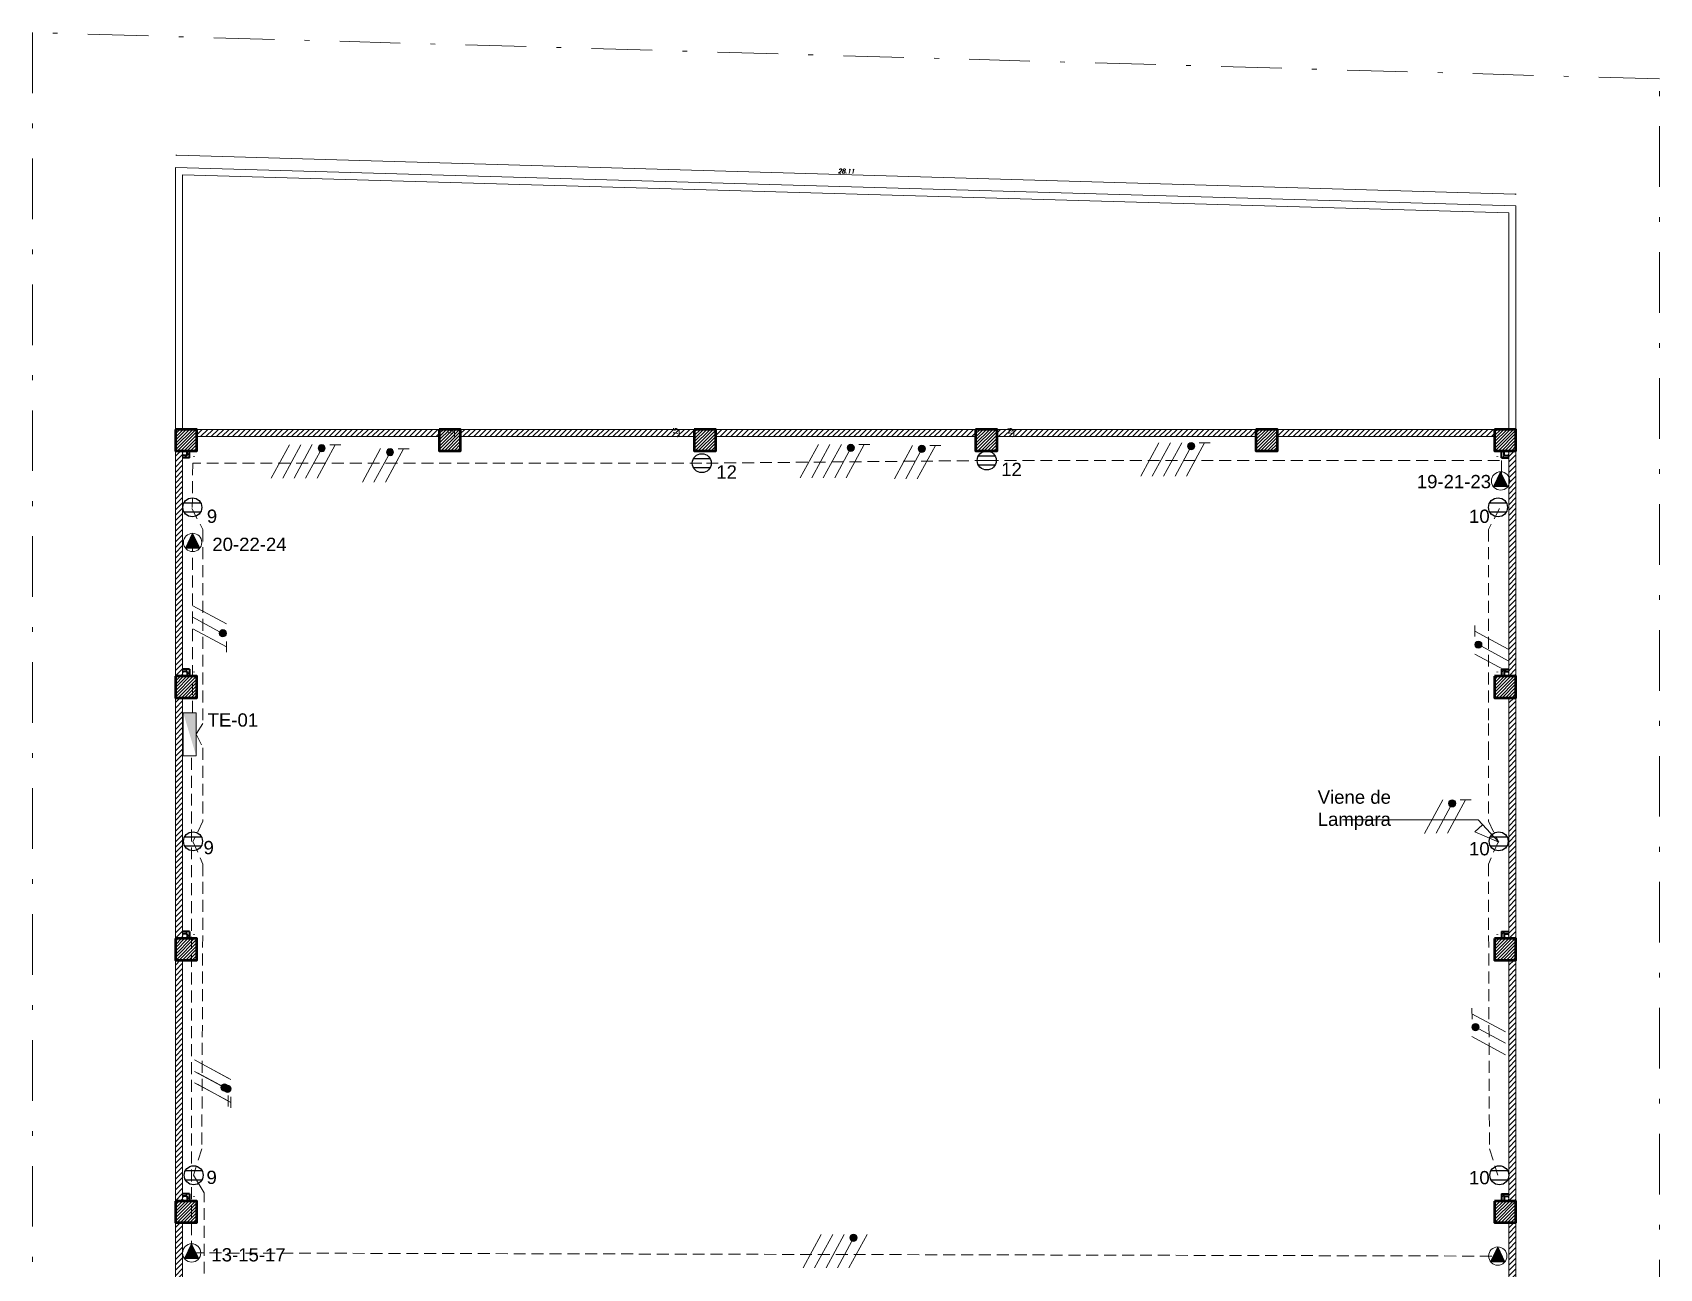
# Model space of a CAD drawing. Header units: millimetres. Extents: x 391 to 679, y 21 to 219.
# Drawn here: x 490.28 to 524.38, y 77.87 to 103.78 of the extents above; entities that cross this region are included whole.
import ezdxf

# ---------------------------------------------------------------- set-up
doc = ezdxf.new("R2010")
doc.units = ezdxf.units.MM
doc.linetypes.add('DASHDOT', pattern=[25.4, 12.7, -6.35, 0, -6.35])
doc.linetypes.add('HIDDEN', pattern=[0.375, 0.25, -0.125])
doc.layers.get('0').update_dxf_attribs({"lineweight": 13})
for name, color, linetype, lineweight in [('A-AREA-IDEN', 7, 'Continuous', 9), ('A-DETL', 7, 'Continuous', 9), ('Alambrado', 7, 'Continuous', 9), ('BLOQUES_TOMAS', 150, 'Continuous', 9), ('Electrico Convenciones y Notas', 7, 'Continuous', 25), ('Electricos Tomacorrientes', 160, 'Continuous', 25), ('EST', 7, 'Continuous', 50), ('linderos', 5, 'DASHDOT', 9), ('MUROS', 7, 'Continuous', 40), ('proyección 5', 7, 'Continuous', 9), ('TEXTO', 251, 'Continuous', 13), ('TUBERIA', 1, 'Continuous', 9), ('tuberia por Piso', 1, 'HIDDEN', 9), ('VARIOS', 253, 'Continuous', 9), ('VP', 7, 'Continuous', 25)]:
    doc.layers.add(name, color=color, linetype=linetype, lineweight=lineweight)
doc.layers.add('COTAS', color=254, linetype='Continuous', lineweight=9, true_color=0xbebebe)
doc.styles.add('100 Nota', font='arial.ttf', dxfattribs={"height": 0.15})
doc.styles.add('ARIAL', font='arial.ttf')
doc.styles.add('ITALICC', font='italicc')
doc.styles.get("Standard").update_dxf_attribs({"font": 'arial.ttf'})
doc.dimstyles.new('dim100', dxfattribs={"dimtxt": 10, "dimasz": 0.1, "dimexe": 0.1, "dimexo": 0, "dimgap": 0.1, "dimtad": 1, "dimzin": 4, "dimdsep": 46, "dimtxsty": '100 Nota', "dimblk": 'CLOSEDBLANK', "dimcen": 0.1, "dimclrd": 256, "dimclre": 256, "dimclrt": 256, "dimazin": 1, "dimtfac": 1, "dimtmove": 0, "dimatfit": 2, "dimldrblk": 'CLOSEDBLANK', "dimfxl": 1, "dimlwd": -1, "dimlwe": -1, "dimarcsym": 0})

# ---------------------------------------------------------------- blocks, each defined once
blk = doc.blocks.new('*D235')
at = {"transparency": 16777216}
blk.add_line((499.125, 95.308), (499.125, 95.458), dxfattribs=at)
at = {"transparency": 16777216, "insert": (499.05, 95.383), "char_height": 0.09, "attachment_point": 5, "rotation": 90, "style": 'ITALICC'}
blk.add_mtext('\\A1;.15', dxfattribs=at)
blk = doc.blocks.new('_ClosedBlank')
at = {"layer": 'COTAS', "color": 0, "lineweight": -2}
for p, q in [((-1, 0.2), (0, 0)), ((-1, 0.2), (-1, -0.2)), ((0, 0), (-1, -0.2))]:
    blk.add_line(p, q, dxfattribs=at)
blk = doc.blocks.new('*D237')
at = {"transparency": 16777216}
blk.add_line((503.835, 95.308), (503.835, 95.458), dxfattribs=at)
at = {"transparency": 16777216, "insert": (503.76, 95.383), "char_height": 0.09, "attachment_point": 5, "rotation": 90, "style": 'ITALICC'}
blk.add_mtext('\\A1;.15', dxfattribs=at)
blk = doc.blocks.new('*D240')
at = {"transparency": 16777216}
blk.add_line((510.85, 95.308), (510.85, 95.458), dxfattribs=at)
at = {"transparency": 16777216, "insert": (510.775, 95.383), "char_height": 0.09, "attachment_point": 5, "rotation": 90, "style": 'ITALICC'}
blk.add_mtext('\\A1;.15', dxfattribs=at)
blk = doc.blocks.new('*D211')
at = {"transparency": 16777216}
blk.add_line((493.309, 101.202), (521.355, 100.387), dxfattribs=at)
at = {"transparency": 16777216, "xscale": 0.025, "yscale": 0.025, "zscale": 0.025}
for p, rotation in [((493.284, 101.203), 178.3355266005009), ((521.38, 100.386), 358.3355266005008)]:
    blk.add_blockref('_ClosedBlank', p, dxfattribs=dict(at, rotation=rotation))
at = {"transparency": 16777216, "insert": (507.335, 100.87), "char_height": 0.09, "attachment_point": 5, "rotation": 358.3355, "style": 'ITALICC'}
blk.add_mtext('\\A1;28.11', dxfattribs=at)
blk = doc.blocks.new('TUG')
at = {"layer": 'Electricos Tomacorrientes'}
for p, q in [((44.135, 29.616), (44.319, 29.616)), ((44.318, 29.512), (44.135, 29.512))]:
    blk.add_line(p, q, dxfattribs=at)
blk.add_circle((44.227, 29.565), 0.105, dxfattribs=at)
blk = doc.blocks.new('tablero BT')
at = {"layer": 'BLOQUES_TOMAS'}
h = blk.add_hatch(color=5, dxfattribs=at)
h.dxf.hatch_style = 1
h.paths.add_polyline_path([(10.824, 74.198), (10.959, 74.198), (10.824, 74.648)])
blk.add_lwpolyline([(10.959, 74.648), (10.959, 74.198), (10.824, 74.198), (10.824, 74.648)], close=True, dxfattribs=at)

msp = doc.modelspace()

# ---------------------------------------------------------------- hatches: boundary and pattern name
h = msp.add_hatch()
h.set_pattern_fill('LINE', color=256, scale=0.025, angle=45)
h.set_pattern_definition([(45, (-1008566.23237, -1041562.61), (-0.0561266007567, 0.0561266007567), [])])
h.paths.add_polyline_path([(493.4273, 95.0078), (493.2773, 95.0078), (493.2773, 90.2828), (493.4273, 90.2828)])
h.paths.add_polyline_path([(493.4273, 89.8328), (493.2773, 89.8328), (493.2773, 84.7828), (493.4273, 84.7828)])
h.paths.add_polyline_path([(493.4273, 84.3328), (493.2773, 84.3328), (493.2773, 79.2828), (493.4273, 79.2828)])
h.paths.add_polyline_path([(493.4273, 78.8328), (493.2773, 78.8328), (493.2773, 73.7828), (493.4273, 73.7828)])
h.paths.add_polyline_path([(493.4273, 73.3328), (493.2773, 73.3328), (493.2773, 69.0812), (493.4273, 69.0812)])
h.paths.add_polyline_path([(493.4273, 69.0812), (493.2773, 69.0812), (493.2773, 68.5078), (493.4273, 68.5078)])
h.paths.add_polyline_path([(493.5023, 68.6578), (493.4273, 68.6578), (493.4273, 68.6078), (493.5023, 68.6078)])
h.paths.add_polyline_path([(493.5773, 68.6578), (493.5023, 68.6578), (493.5023, 68.6078), (493.5273, 68.6078), (493.5273, 68.5078), (493.5773, 68.5078)])
h.paths.add_polyline_path([(493.5023, 73.9328), (493.4273, 73.9328), (493.4273, 73.8828), (493.5023, 73.8828)])
h.paths.add_polyline_path([(493.5773, 73.9328), (493.5023, 73.9328), (493.5023, 73.8828), (493.5273, 73.8828), (493.5273, 73.7828), (493.5773, 73.7828)])
h.paths.add_polyline_path([(493.5023, 79.4328), (493.4273, 79.4328), (493.4273, 79.3828), (493.5023, 79.3828)])
h.paths.add_polyline_path([(493.5773, 79.4328), (493.5023, 79.4328), (493.5023, 79.3828), (493.5273, 79.3828), (493.5273, 79.2828), (493.5773, 79.2828)])
h.paths.add_polyline_path([(493.5023, 84.9328), (493.4273, 84.9328), (493.4273, 84.8828), (493.5023, 84.8828)])
h.paths.add_polyline_path([(493.5773, 84.9328), (493.5023, 84.9328), (493.5023, 84.8828), (493.5273, 84.8828), (493.5273, 84.7828), (493.5773, 84.7828)])
h.paths.add_polyline_path([(493.5023, 90.4328), (493.4273, 90.4328), (493.4273, 90.3828), (493.5023, 90.3828)])
h.paths.add_polyline_path([(493.5773, 90.4328), (493.5023, 90.4328), (493.5023, 90.3828), (493.5273, 90.3828), (493.5273, 90.2828), (493.5773, 90.2828)])
h.paths.add_polyline_path([(493.5773, 95.0078), (493.5273, 95.0078), (493.5273, 94.9078), (493.5023, 94.9078), (493.5023, 94.8578), (493.5773, 94.8578)])
h.paths.add_polyline_path([(493.5023, 94.9078), (493.4273, 94.9078), (493.4273, 94.8578), (493.5023, 94.8578)])
h.paths.add_polyline_path([(504.1523, 95.4578), (499.2553, 95.4578), (499.2553, 95.3078), (504.1523, 95.3078)])
h.paths.add_polyline_path([(510.0483, 95.4578), (504.6023, 95.4578), (504.6023, 95.3078), (510.0483, 95.3078)])
h.paths.add_polyline_path([(515.6203, 95.4578), (510.4983, 95.4578), (510.4983, 95.3078), (515.6203, 95.3078)])
h.paths.add_polyline_path([(520.9233, 95.4578), (516.3733, 95.4578), (516.3733, 95.3078), (520.9233, 95.3078)])
h.paths.add_polyline_path([(515.9233, 95.4578), (515.6203, 95.4578), (515.6203, 95.3078), (515.9233, 95.3078)])
h.paths.add_polyline_path([(493.7273, 95.3078), (498.8053, 95.3078), (498.8053, 95.4578), (493.7273, 95.4578)])
h = msp.add_hatch()
h.set_pattern_fill('LINE', color=256, scale=0.015, angle=45)
h.set_pattern_definition([(45, (-1008566.232372, -1041562.61), (-0.033675960454, 0.033675960454), [])])
h.paths.add_polyline_path([(493.2773, 95.4578), (493.2773, 95.0078), (493.7273, 95.0078), (493.7273, 95.4578)])
h.paths.add_polyline_path([(493.2773, 90.2828), (493.2773, 89.8328), (493.7273, 89.8328), (493.7273, 90.2828)])
h.paths.add_polyline_path([(498.8053, 95.4578), (498.8053, 95.0078), (499.2553, 95.0078), (499.2553, 95.4578)])
h.paths.add_polyline_path([(504.1523, 95.4578), (504.1523, 95.0078), (504.6023, 95.0078), (504.6023, 95.4578)])
h.paths.add_polyline_path([(510.0483, 95.4578), (510.0483, 95.0078), (510.4983, 95.0078), (510.4983, 95.4578)])
h.paths.add_polyline_path([(515.9233, 95.4578), (515.9233, 95.0078), (516.3733, 95.0078), (516.3733, 95.4578)])
h.paths.add_polyline_path([(520.9233, 95.4578), (520.9233, 95.0078), (521.3733, 95.0078), (521.3733, 95.4578)])
h.paths.add_polyline_path([(520.9233, 90.2828), (520.9233, 89.8328), (521.3733, 89.8328), (521.3733, 90.2828)])
h.paths.add_polyline_path([(520.9233, 84.7828), (520.9233, 84.3328), (521.3733, 84.3328), (521.3733, 84.7828)])
h.paths.add_polyline_path([(520.9233, 79.2828), (520.9233, 78.8328), (521.3733, 78.8328), (521.3733, 79.2828)])
h.paths.add_polyline_path([(520.9233, 73.7828), (520.9233, 73.3328), (521.3733, 73.3328), (521.3733, 73.7828)])
h.paths.add_polyline_path([(520.9233, 68.5078), (520.9233, 68.0578), (521.3733, 68.0578), (521.3733, 68.5078)])
h.paths.add_polyline_path([(515.3953, 68.5078), (515.3953, 68.0578), (515.8453, 68.0578), (515.8453, 68.5078)])
h.paths.add_polyline_path([(510.0483, 68.5078), (510.0483, 68.0578), (510.4983, 68.0578), (510.4983, 68.5078)])
h.paths.add_polyline_path([(515.3953, 73.7828), (515.3953, 73.3328), (515.8453, 73.3328), (515.8453, 73.7828)])
h.paths.add_polyline_path([(510.0483, 73.7828), (510.0483, 73.3328), (510.4983, 73.3328), (510.4983, 73.7828)])
h.paths.add_polyline_path([(504.1523, 73.7828), (504.1523, 73.3328), (504.6023, 73.3328), (504.6023, 73.7828)])
h.paths.add_polyline_path([(504.6023, 68.5078), (504.1523, 68.5078), (504.1523, 68.0578), (504.6023, 68.0578)])
h.paths.add_polyline_path([(498.8053, 68.5078), (498.8053, 68.0578), (499.2553, 68.0578), (499.2553, 68.5078)])
h.paths.add_polyline_path([(498.8053, 73.7828), (498.8053, 73.3328), (499.2553, 73.3328), (499.2553, 73.7828)])
h.paths.add_polyline_path([(493.2773, 73.7828), (493.2773, 73.3328), (493.7273, 73.3328), (493.7273, 73.7828)])
h.paths.add_polyline_path([(493.2773, 68.5078), (493.2773, 68.0578), (493.7273, 68.0578), (493.7273, 68.5078)])
h.paths.add_polyline_path([(493.2773, 79.2828), (493.2773, 78.8328), (493.7273, 78.8328), (493.7273, 79.2828)])
h.paths.add_polyline_path([(493.2773, 84.7828), (493.2773, 84.3328), (493.7273, 84.3328), (493.7273, 84.7828)])
h = msp.add_hatch()
h.set_pattern_fill('LINE', color=256, scale=0.025, angle=45)
h.set_pattern_definition([(45, (-1008566.23237, -1041562.61), (-0.0561266007567, 0.0561266007567), [])])
h.paths.add_polyline_path([(521.1233, 95.0078), (521.0733, 95.0078), (521.0733, 94.8578), (521.1483, 94.8578), (521.1483, 94.9078), (521.1233, 94.9078)])
h.paths.add_polyline_path([(521.2233, 94.9078), (521.1483, 94.9078), (521.1483, 94.8578), (521.2233, 94.8578)])
h.paths.add_polyline_path([(521.3733, 95.0078), (521.2233, 95.0078), (521.2233, 90.2828), (521.3733, 90.2828)])
h.paths.add_polyline_path([(521.1233, 90.3828), (521.1483, 90.3828), (521.1483, 90.4328), (521.0733, 90.4328), (521.0733, 90.2828), (521.1233, 90.2828)])
h.paths.add_polyline_path([(521.2233, 90.4328), (521.1483, 90.4328), (521.1483, 90.3828), (521.2233, 90.3828)])
h.paths.add_polyline_path([(521.3733, 89.8328), (521.2233, 89.8328), (521.2233, 84.7828), (521.3733, 84.7828)])
h.paths.add_polyline_path([(521.1233, 84.8828), (521.1483, 84.8828), (521.1483, 84.9328), (521.0733, 84.9328), (521.0733, 84.7828), (521.1233, 84.7828)])
h.paths.add_polyline_path([(521.2233, 84.9328), (521.1483, 84.9328), (521.1483, 84.8828), (521.2233, 84.8828)])
h.paths.add_polyline_path([(521.3733, 84.3328), (521.2233, 84.3328), (521.2233, 79.2828), (521.3733, 79.2828)])
h.paths.add_polyline_path([(521.1483, 79.4328), (521.0733, 79.4328), (521.0733, 79.2828), (521.1233, 79.2828), (521.1233, 79.3828), (521.1483, 79.3828)])
h.paths.add_polyline_path([(521.2233, 79.4328), (521.1483, 79.4328), (521.1483, 79.3828), (521.2233, 79.3828)])
h.paths.add_polyline_path([(521.3733, 78.8328), (521.2233, 78.8328), (521.2233, 73.7828), (521.3733, 73.7828)])
h.paths.add_polyline_path([(521.1483, 73.9328), (521.0733, 73.9328), (521.0733, 73.7828), (521.1233, 73.7828), (521.1233, 73.8828), (521.1483, 73.8828)])
h.paths.add_polyline_path([(521.2233, 73.9328), (521.1483, 73.9328), (521.1483, 73.8828), (521.2233, 73.8828)])
h.paths.add_polyline_path([(521.3733, 73.3328), (521.2233, 73.3328), (521.2233, 69.0812), (521.3733, 69.0812)])
h.paths.add_polyline_path([(521.3733, 69.0812), (521.2233, 69.0812), (521.2233, 68.5078), (521.3733, 68.5078)])
h.paths.add_polyline_path([(521.2233, 68.6578), (521.1483, 68.6578), (521.1483, 68.6078), (521.2233, 68.6078)])
h.paths.add_polyline_path([(521.1483, 68.6578), (521.0733, 68.6578), (521.0733, 68.5078), (521.1233, 68.5078), (521.1233, 68.6078), (521.1483, 68.6078)])
at = {"layer": 'A-DETL'}
h = msp.add_hatch(color=1, dxfattribs=at)
h.dxf.hatch_style = 1
h.paths.add_polyline_path([(520.9, 94.2573), (521.0503, 94.568), (521.2005, 94.2573)])
h = msp.add_hatch(color=1, dxfattribs=at)
h.dxf.hatch_style = 1
h.paths.add_polyline_path([(493.4885, 92.968), (493.6388, 93.2787), (493.789, 92.968)])
h = msp.add_hatch(color=1, dxfattribs=at)
h.dxf.hatch_style = 1
h.paths.add_polyline_path([(493.4687, 78.0758), (493.619, 78.3864), (493.7692, 78.0758)])
h = msp.add_hatch(color=1, dxfattribs=at)
h.dxf.hatch_style = 1
h.paths.add_polyline_path([(520.8418, 78.0091), (520.9921, 78.3197), (521.1424, 78.0091)])
at = {"layer": 'Alambrado', "linetype": 'ByBlock'}
h = msp.add_hatch(color=256, dxfattribs=at)
h.dxf.hatch_style = 1
edge = h.paths.add_edge_path()
edge.add_arc((496.344, 95.0626), 0.0755, 0, 360)
h = msp.add_hatch(color=256, dxfattribs=at)
h.dxf.hatch_style = 1
edge = h.paths.add_edge_path()
edge.add_arc((507.4319, 95.0684), 0.0755, 0, 360)
h = msp.add_hatch(color=256, dxfattribs=at)
h.dxf.hatch_style = 1
edge = h.paths.add_edge_path()
edge.add_arc((514.5658, 95.1036), 0.0755, 0, 360)
h = msp.add_hatch(color=256, dxfattribs=at)
h.dxf.hatch_style = 1
edge = h.paths.add_edge_path()
edge.add_arc((497.7759, 94.9789), 0.0755, 0, 360)
h = msp.add_hatch(color=256, dxfattribs=at)
h.dxf.hatch_style = 1
edge = h.paths.add_edge_path()
edge.add_arc((508.9221, 95.0474), 0.0755, 0, 360)
h = msp.add_hatch(color=256, dxfattribs=at)
h.dxf.hatch_style = 1
edge = h.paths.add_edge_path()
edge.add_arc((494.2736, 91.1833), 0.0755, 0, 360)
h = msp.add_hatch(color=256, dxfattribs=at)
h.dxf.hatch_style = 1
edge = h.paths.add_edge_path()
edge.add_arc((520.5855, 90.9445), 0.0755, 0, 360)
h = msp.add_hatch(color=256, dxfattribs=at)
h.dxf.hatch_style = 1
edge = h.paths.add_edge_path()
edge.add_arc((520.0351, 87.6178), 0.0755, 0, 360)
h = msp.add_hatch(color=256, dxfattribs=at)
h.dxf.hatch_style = 1
edge = h.paths.add_edge_path()
edge.add_arc((520.5245, 82.9255), 0.0755, 0, 360)
h = msp.add_hatch(color=256, dxfattribs=at)
h.dxf.hatch_style = 1
edge = h.paths.add_edge_path()
edge.add_arc((494.3082, 81.6633), 0.0755, 0, 360)
h = msp.add_hatch(color=256, dxfattribs=at)
h.dxf.hatch_style = 1
edge = h.paths.add_edge_path()
edge.add_arc((494.3683, 81.6333), 0.0755, 0, 360)
h = msp.add_hatch(color=256, dxfattribs=at)
h.dxf.hatch_style = 1
edge = h.paths.add_edge_path()
edge.add_arc((507.4902, 78.5091), 0.0755, 0, 360)

# ---------------------------------------------------------------- linework, layer by layer
for p, q in [((493.2773, 95.4578), (493.2773, 68.5078)), ((493.2773, 95.4578), (521.3733, 95.4578)), ((493.7273, 95.3078), (498.8053, 95.3078)), ((499.2553, 95.3078), (504.1523, 95.3078)), ((504.6023, 95.3078), (510.0483, 95.3078)), ((510.4983, 95.3078), (515.9233, 95.3078)), ((516.3733, 95.3078), (520.9233, 95.3078)), ((521.3733, 68.5078), (521.3733, 95.4578)), ((493.4273, 95.0078), (493.4273, 90.2828)), ((521.0733, 94.8038), (521.0733, 94.3556)), ((521.2233, 90.2828), (521.2233, 95.0078)), ((493.4273, 89.8328), (493.4273, 84.7828)), ((521.2233, 84.7828), (521.2233, 89.8328)), ((493.4273, 84.3328), (493.4273, 79.2828)), ((521.2233, 79.2828), (521.2233, 84.3328)), ((493.884, 79.4525), (493.6602, 79.822)), ((493.4273, 78.8328), (493.4273, 73.7828)), ((521.2233, 73.7828), (521.2233, 78.8328))]:
    msp.add_line(p, q)
at = {"layer": 'A-AREA-IDEN'}
for centre in [(493.4773, 94.9578), (521.1733, 94.9578), (493.4773, 90.3328), (521.1733, 90.3328), (493.4773, 84.8328), (521.1733, 84.8328), (493.4773, 79.3328), (521.1733, 79.3328)]:
    msp.add_circle(centre, 0.05, dxfattribs=at)
at = {"layer": 'A-DETL', "color": 1}
for points in [[(520.9, 94.2573), (521.0503, 94.568), (521.2005, 94.2573)], [(493.4885, 92.968), (493.6388, 93.2787), (493.789, 92.968)], [(493.4687, 78.0758), (493.619, 78.3864), (493.7692, 78.0758)], [(520.8418, 78.0091), (520.9921, 78.3197), (521.1424, 78.0091)]]:
    msp.add_lwpolyline(points, dxfattribs=at)
at = {"layer": 'A-DETL'}
for points in [[(521.2005, 94.2573), (520.9, 94.2573)], [(493.789, 92.968), (493.4885, 92.968)], [(493.7692, 78.0758), (493.4687, 78.0758)], [(521.1424, 78.0091), (520.8418, 78.0091)]]:
    msp.add_lwpolyline(points, dxfattribs=at)
at = {"layer": 'A-DETL', "color": 1}
for centre in [(521.0503, 94.3763), (493.6388, 93.087), (493.619, 78.1948), (520.9921, 78.1281)]:
    msp.add_circle(centre, 0.1917, dxfattribs=at)
at = {"layer": 'Alambrado', "linetype": 'ByBlock'}
for points in [[(495.6679, 95.1346), (495.2875, 94.4324)], [(495.908, 95.1355), (495.5276, 94.4333)], [(496.1481, 95.1365), (495.7677, 94.4342)], [(496.6269, 95.1356), (496.2479, 94.4361)], [(496.5139, 95.1352), (496.7427, 95.1361)], [(506.7558, 95.1404), (506.3753, 94.4382)], [(506.9959, 95.1413), (506.6154, 94.4391)], [(507.236, 95.1423), (506.8555, 94.4401)], [(507.7147, 95.1414), (507.3357, 94.4419)], [(507.6018, 95.141), (507.8305, 95.1419)], [(513.8897, 95.1756), (513.5093, 94.4734)], [(514.1298, 95.1765), (513.7494, 94.4743)], [(514.3699, 95.1774), (513.9895, 94.4752)], [(514.8487, 95.1766), (514.4697, 94.4771)], [(514.7357, 95.1762), (514.9645, 95.1771)], [(496.3109, 94.9947), (496.0078, 94.4352)], [(497.58, 95.0528), (497.1996, 94.3506)], [(497.7428, 94.9111), (497.4397, 94.3515)], [(498.0588, 95.052), (497.6798, 94.3525)], [(497.9458, 95.0516), (498.1746, 95.0525)], [(507.3988, 95.0005), (507.0956, 94.441)], [(508.7262, 95.1213), (508.3458, 94.4191)], [(508.889, 94.9796), (508.5859, 94.42)], [(509.205, 95.1205), (508.826, 94.421)], [(509.092, 95.1201), (509.3208, 95.1209)], [(514.5327, 95.0357), (514.2296, 94.4761)], [(494.3475, 91.3792), (493.6452, 91.7596)], [(494.2057, 91.2164), (493.6462, 91.5195)], [(494.3466, 90.9004), (493.6471, 91.2794)], [(520.5128, 91.1144), (520.5119, 91.3431)], [(520.5124, 91.2273), (521.2119, 90.8483)], [(494.3462, 91.0134), (494.3471, 90.7846)], [(520.5116, 90.7486), (521.2138, 90.3681)], [(520.6533, 90.9114), (521.2129, 90.6082)], [(519.8392, 87.6917), (519.4588, 86.9895)], [(520.318, 87.6909), (519.939, 86.9913)], [(520.2051, 87.6904), (520.4338, 87.6913)], [(520.002, 87.55), (519.6989, 86.9904)], [(520.4519, 83.0954), (520.451, 83.3241)], [(520.4515, 83.2083), (521.151, 82.8293)], [(520.5924, 82.8924), (521.152, 82.5892)], [(520.4507, 82.7296), (521.1529, 82.3491)], [(494.382, 81.8592), (493.6798, 82.2397)], [(494.4421, 81.8292), (493.7399, 82.2096)], [(494.2403, 81.6964), (493.6807, 81.9996)], [(494.3004, 81.6664), (493.7408, 81.9695)], [(494.3812, 81.3805), (493.6817, 81.7595)], [(494.4413, 81.3504), (493.7418, 81.7294)], [(494.3808, 81.4934), (494.3817, 81.2646)], [(494.4409, 81.4634), (494.4418, 81.2346)], [(506.8141, 78.5811), (506.4337, 77.8789)], [(507.0542, 78.582), (506.6738, 77.8798)], [(507.2943, 78.583), (506.9139, 77.8807)], [(507.4571, 78.4412), (507.1539, 77.8817)], [(507.773, 78.5821), (507.394, 77.8826)]]:
    msp.add_lwpolyline(points, dxfattribs=at)
for centre in [(496.344, 95.0626), (507.4319, 95.0684), (514.5658, 95.1036), (497.7759, 94.9789), (508.9221, 95.0474), (494.2736, 91.1833), (520.5855, 90.9445), (520.0351, 87.6178), (520.5245, 82.9255), (494.3082, 81.6633), (494.3683, 81.6333), (507.4902, 78.5091)]:
    msp.add_circle(centre, 0.0755, dxfattribs=at)
at = {"layer": 'EST'}
for points in [[(493.2773, 95.4578), (493.2773, 95.0078), (493.7273, 95.0078), (493.7273, 95.4578), (493.2773, 95.4578)], [(498.8053, 95.4578), (498.8053, 95.0078), (499.2553, 95.0078), (499.2553, 95.4578), (498.8053, 95.4578)], [(504.1523, 95.4578), (504.1523, 95.0078), (504.6023, 95.0078), (504.6023, 95.4578), (504.1523, 95.4578)], [(510.0483, 95.4578), (510.0483, 95.0078), (510.4983, 95.0078), (510.4983, 95.4578), (510.0483, 95.4578)], [(515.9233, 95.4578), (515.9233, 95.0078), (516.3733, 95.0078), (516.3733, 95.4578), (515.9233, 95.4578)], [(520.9233, 95.4578), (520.9233, 95.0078), (521.3733, 95.0078), (521.3733, 95.4578), (520.9233, 95.4578)], [(493.2773, 90.2828), (493.2773, 89.8328), (493.7273, 89.8328), (493.7273, 90.2828), (493.2773, 90.2828)], [(520.9233, 90.2828), (520.9233, 89.8328), (521.3733, 89.8328), (521.3733, 90.2828), (520.9233, 90.2828)], [(493.2773, 84.7828), (493.2773, 84.3328), (493.7273, 84.3328), (493.7273, 84.7828), (493.2773, 84.7828)], [(520.9233, 84.7828), (520.9233, 84.3328), (521.3733, 84.3328), (521.3733, 84.7828), (520.9233, 84.7828)], [(493.2773, 79.2828), (493.2773, 78.8328), (493.7273, 78.8328), (493.7273, 79.2828), (493.2773, 79.2828)], [(520.9233, 79.2828), (520.9233, 78.8328), (521.3733, 78.8328), (521.3733, 79.2828), (520.9233, 79.2828)]]:
    msp.add_lwpolyline(points, dxfattribs=at)
at = {"layer": 'linderos', "ltscale": 0.1}
msp.add_lwpolyline([(524.3804, 58.2997), (524.3804, 102.8017), (490.2844, 103.7752), (490.2844, 58.2997)], dxfattribs=at)
at = {"layer": 'MUROS', "ltscale": 5}
for p, q in [((493.5273, 94.9078), (493.4273, 94.9078)), ((493.5773, 94.8578), (493.4273, 94.8578)), ((493.5273, 94.9078), (493.5273, 95.0078)), ((493.5773, 94.8578), (493.5773, 95.0078)), ((521.0733, 94.8578), (521.0733, 95.0078)), ((521.0733, 94.8578), (521.2233, 94.8578)), ((521.1233, 94.9078), (521.1233, 95.0078)), ((521.1233, 94.9078), (521.2233, 94.9078)), ((493.5773, 90.4328), (493.4273, 90.4328)), ((493.5273, 90.3828), (493.4273, 90.3828)), ((493.5273, 90.3828), (493.5273, 90.2828)), ((493.5773, 90.4328), (493.5773, 90.2828)), ((521.0733, 90.4328), (521.2233, 90.4328)), ((521.0733, 90.4328), (521.0733, 90.2828)), ((521.1233, 90.3828), (521.2233, 90.3828)), ((521.1233, 90.3828), (521.1233, 90.2828)), ((493.5773, 84.9328), (493.4273, 84.9328)), ((493.5773, 84.9328), (493.5773, 84.7828)), ((521.0733, 84.9328), (521.2233, 84.9328)), ((521.0733, 84.9328), (521.0733, 84.7828)), ((493.5273, 84.8828), (493.4273, 84.8828)), ((493.5273, 84.8828), (493.5273, 84.7828)), ((521.1233, 84.8828), (521.2233, 84.8828)), ((521.1233, 84.8828), (521.1233, 84.7828)), ((493.5773, 79.4328), (493.4273, 79.4328)), ((493.5273, 79.3828), (493.4273, 79.3828)), ((493.5273, 79.3828), (493.5273, 79.2828)), ((493.5773, 79.4328), (493.5773, 79.2828)), ((521.0733, 79.4328), (521.2233, 79.4328)), ((521.0733, 79.4328), (521.0733, 79.2828)), ((521.1233, 79.3828), (521.2233, 79.3828)), ((521.1233, 79.3828), (521.1233, 79.2828))]:
    msp.add_line(p, q, dxfattribs=at)
at = {"layer": 'proyección 5'}
for p, q in [((521.3733, 100.1444), (493.2773, 100.9465)), ((493.2773, 95.4578), (493.2773, 100.9465)), ((521.2233, 99.9986), (493.4273, 100.7922)), ((493.4273, 95.4578), (493.4273, 100.7922)), ((521.2233, 95.4578), (521.2233, 99.9986)), ((521.3733, 95.4578), (521.3733, 100.1444))]:
    msp.add_line(p, q, dxfattribs=at)
at = {"layer": 'TUBERIA'}
for points in [[(517.7411, 87.2702), (520.5776, 87.2702), (521.0117, 86.8025)], [(521.0117, 86.8025), (520.5092, 87.022), (520.6697, 87.171)]]:
    msp.add_lwpolyline(points, dxfattribs=at)
at = {"layer": 'tuberia por Piso'}
for p, q in [((510.2803, 94.8038), (504.309, 94.7482)), ((510.2803, 94.8038), (521.0733, 94.8038)), ((493.6416, 94.7482), (493.6329, 93.822)), ((504.309, 94.7482), (493.6416, 94.7482)), ((493.6388, 89.516), (493.6388, 93.087)), ((493.619, 78.1948), (493.619, 88.616)), ((493.884, 74.0103), (493.884, 79.4525)), ((493.619, 78.1948), (520.9921, 78.1281))]:
    msp.add_line(p, q, dxfattribs=at)
for points in [[(493.6193, 93.8014), (493.8563, 93.3597), (493.8563, 89.2912), (493.7125, 89.066)], [(521.0313, 93.8014), (520.7944, 93.3597), (520.7944, 89.2912), (520.7944, 88.7798), (520.7944, 88.7798), (520.7944, 87.2472), (521.0041, 86.822), (520.7944, 86.3452), (520.8177, 80.3761), (520.9904, 79.822)], [(493.7125, 89.066), (493.8563, 88.7798), (493.8563, 87.2472), (493.6466, 86.822), (493.8563, 86.3452), (493.833, 80.3761), (493.6602, 79.822)]]:
    msp.add_lwpolyline(points, dxfattribs=at)

# ---------------------------------------------------------------- block references
at = {"layer": 'Electrico Convenciones y Notas', "xscale": 1.893774365990445, "yscale": 1.893774365990445, "zscale": 1.893774365990445}
for p in [(420.5539, 38.7593), (426.5252, 38.815), (409.8778, 37.8331), (437.2413, 37.8331), (409.8915, 30.8331), (437.255, 30.8331), (409.9051, 23.8331), (437.2687, 23.8331)]:
    msp.add_blockref('TUG', p, dxfattribs=at)
at = {"layer": 'VARIOS', "xscale": 2, "yscale": 2, "zscale": 2, "rotation": 180}
msp.add_blockref('tablero BT', (515.3607, 237.911), dxfattribs=at)

# ---------------------------------------------------------------- texts
at = {"layer": 'TEXTO', "color": 0, "linetype": 'ByBlock', "char_height": 0.2783, "attachment_point": 1, "style": 'ARIAL'}
for s, width, insert in [('12', 1.047188, (504.6134, 94.7017)), ('12', 1.047188, (510.5848, 94.7573)), ('19-21-23', 1.047188, (519.2951, 94.5019)), ('9', 1.047188, (493.9373, 93.7755)), ('10', 1.047188, (520.3898, 93.7755)), ('20-22-24', 1.047188, (494.0524, 93.1865)), ('TE-01', 1.047188, (493.9535, 89.5048)), ('Viene de Lampara', 1.954748, (517.2182, 87.8885)), ('9', 1.047188, (493.8679, 86.8302)), ('10', 1.047188, (520.3898, 86.8065)), ('9', 1.047188, (493.9302, 79.9178)), ('10', 1.047188, (520.3898, 79.9119)), ('13-15-17', 1.047188, (494.0325, 78.2943))]:
    msp.add_mtext_dynamic_manual_height_columns(s, width=width, gutter_width=1, heights=[0], dxfattribs=dict(at, insert=insert))
at = {"layer": 'VP', "char_height": 0.1125, "width": 19.875654}
for insert, attachment_point, rotation in [((493.6415, 94.8477), 7, 360), ((521.0091, 94.8477), 9, 0), ((493.6415, 90.4429), 1, 0), ((521.0091, 90.4429), 3, 360), ((493.6415, 84.9429), 1, 0), ((521.0091, 84.9429), 3, 360), ((493.6415, 79.4429), 1, 0)]:
    msp.add_mtext('-', dxfattribs=dict(at, insert=insert, attachment_point=attachment_point, rotation=rotation))

# ---------------------------------------------------------------- dimensions: what is measured, and where the dimension line sits
dim = msp.add_aligned_dim(p1=(493.2773, 100.9608), p2=(521.3733, 100.1444), distance=0.242, dimstyle='dim100', override={"dimscale": 0.5, "dimtxt": 0.18, "dimasz": 0.05, "dimexe": 0.08, "dimexo": 0.1, "dimgap": 0.06, "dimtxsty": 'ITALICC', "dimcen": 0.09, "dimse1": 1, "dimse2": 1, "dimazin": 0, "dimtix": 1, "dimfxl": 0, "dimtolj": 1})
dim.commit()
dim.dimension.update_dxf_attribs({"geometry": '*D211', "text_midpoint": (507.3345, 100.8695)})
for base, p1, p2, picture, middle in [((499.1252, 95.4578), (499.6753, 95.3078), (499.1252, 95.4578), '*D235', (499.0502, 95.3828)), ((503.8349, 95.4578), (503.8349, 95.3078), (503.8007, 95.4578), '*D237', (503.7599, 95.3828)), ((510.85, 95.4578), (510.85, 95.3078), (510.85, 95.4578), '*D240', (510.775, 95.3828))]:
    dim = msp.add_linear_dim(base=base, p1=p1, p2=p2, angle=90, dimstyle='dim100', override={"dimscale": 0.5, "dimtxt": 0.18, "dimasz": 0.05, "dimexe": 0.08, "dimexo": 0.1, "dimgap": 0.06, "dimtxsty": 'ITALICC', "dimcen": 0.09, "dimse1": 1, "dimse2": 1, "dimazin": 0, "dimtix": 1, "dimtmove": 1, "dimfxl": 0, "dimtolj": 1})
    dim.commit()
    dim.dimension.update_dxf_attribs({"geometry": picture, "text_midpoint": middle})

doc.saveas('drawing.dxf')
